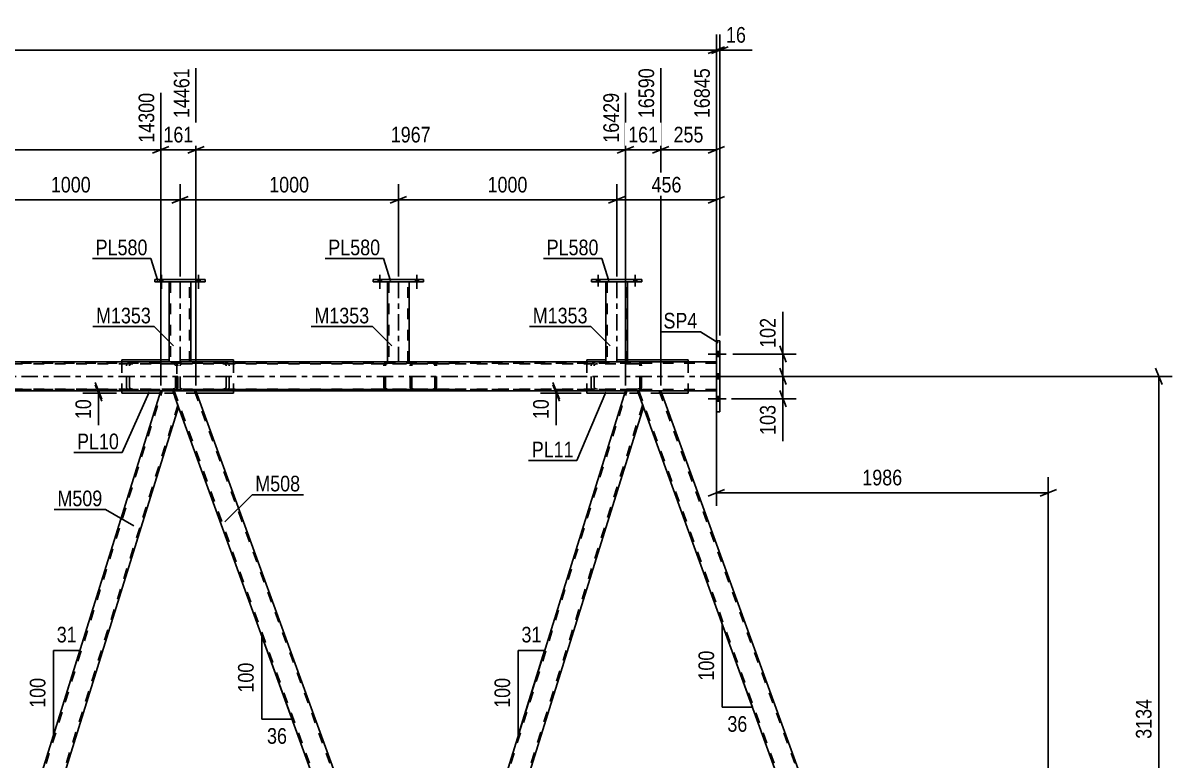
# Model space of a CAD drawing. Header units: millimetres. Extents: x -808 to 381, y -747 to 94.
# Drawn here: x -233.1 to -22.6, y -626.5 to -491.4 of the extents above; entities that cross this region are included whole.
import ezdxf

# ---------------------------------------------------------------- set-up
doc = ezdxf.new("R2010")
doc.units = ezdxf.units.MM
doc.linetypes.add('DXK_LINE_DOT2', pattern=[3.9198, 1.9599, -1.9599])
doc.linetypes.add('DXK_LINE_DOT3', pattern=[5.9187, 2.979, -0.9799, 0.9799, -0.9799])
doc.styles.add('Arial Narrow', font='ARIALN.TTF', dxfattribs={"height": 0.2})

# ---------------------------------------------------------------- blocks, each defined once
blk = doc.blocks.new('Part-232923327-77196 - 77190')
at = {"color": 7, "linetype": 'DXK_LINE_DOT2'}
for p, q in [((-116.24, -558.7), (-120.49, -558.7)), ((-119.41, -561.67), (-120.49, -558.7)), ((-120.24, -558.7), (-76.67, -678.42)), ((-72.92, -678.42), (-116.49, -558.7)), ((-76.92, -678.42), (-72.66, -678.42))]:
    blk.add_line(p, q, dxfattribs=at)
at = {"color": 2, "linetype": 'Continuous'}
for p, q in [((-72.66, -678.42), (-116.24, -558.7)), ((-76.92, -678.42), (-119.41, -561.67))]:
    blk.add_line(p, q, dxfattribs=at)
blk = doc.blocks.new('Part-232923327-77262 - 77190')
at = {"color": 2, "linetype": 'Continuous'}
for p, q in [((-105.4, -549.56), (-106.04, -549.56)), ((-106.04, -549.56), (-106.04, -562.56)), ((-105.4, -562.56), (-105.4, -549.56)), ((-106.04, -562.56), (-105.4, -562.56))]:
    blk.add_line(p, q, dxfattribs=at)
blk = doc.blocks.new('Part-232923327-77198 - 77190')
at = {"color": 2, "linetype": 'Continuous'}
for p, q in [((-122.68, -558.7), (-158.98, -675.17)), ((-120.49, -558.7), (-119.41, -561.67)), ((-119.41, -561.67), (-155.8, -678.42)), ((-157.8, -678.42), (-158.98, -675.17))]:
    blk.add_line(p, q, dxfattribs=at)
at = {"color": 7, "linetype": 'DXK_LINE_DOT2'}
for p, q in [((-158.85, -675.54), (-122.43, -558.7)), ((-122.68, -558.7), (-120.49, -558.7)), ((-119.55, -561.3), (-156.06, -678.42)), ((-155.8, -678.42), (-157.8, -678.42))]:
    blk.add_line(p, q, dxfattribs=at)
blk = doc.blocks.new('Part-232923327-77199 - 77190')
at = {"color": 7, "linetype": 'DXK_LINE_DOT2'}
for p, q in [((-203.74, -553.42), (-204.16, -553.47)), ((-203.71, -553.42), (-203.74, -553.42)), ((-194.47, -553.42), (-203.71, -553.42)), ((-196.07, -553.46), (-196.43, -553.42)), ((-195.99, -553.47), (-196.07, -553.46)), ((-162.29, -553.42), (-166.29, -553.42)), ((-154.99, -553.42), (-161.55, -553.42)), ((-204.79, -553.82), (-204.88, -554.06)), ((-204.88, -558.06), (-204.88, -554.06)), ((-204.29, -554.06), (-204.25, -553.94)), ((-204.29, -558.06), (-204.29, -554.06)), ((-203.93, -553.76), (-203.71, -553.74)), ((-154.99, -553.74), (-203.71, -553.74)), ((-196.43, -553.74), (-196.21, -553.76)), ((-195.9, -553.94), (-195.85, -554.06)), ((-195.85, -558.06), (-195.85, -554.06)), ((-195.27, -554.06), (-195.36, -553.82)), ((-195.27, -558.06), (-195.27, -554.06)), ((-204.88, -558.06), (-204.79, -558.31)), ((-204.25, -558.18), (-204.29, -558.06)), ((-204.16, -558.65), (-203.71, -558.7)), ((-203.71, -558.38), (-203.93, -558.36)), ((-154.99, -558.38), (-203.71, -558.38)), ((-154.99, -558.7), (-203.71, -558.7)), ((-196.21, -558.36), (-196.43, -558.38)), ((-196.43, -558.7), (-195.99, -558.65)), ((-195.85, -558.06), (-195.9, -558.18)), ((-195.36, -558.31), (-195.27, -558.06))]:
    blk.add_line(p, q, dxfattribs=at)
at = {"color": 2, "linetype": 'Continuous'}
for p, q in [((-166.29, -553.42), (-194.47, -553.42)), ((-161.55, -553.42), (-162.29, -553.42))]:
    blk.add_line(p, q, dxfattribs=at)
at = {"color": 7, "linetype": 'DXK_LINE_DOT2'}
for centre, radius, start, end in [((-203.98, -554.54), 1.09, 99.5182, 138.0637), ((-196.17, -554.54), 1.09, 41.9363, 80.4818), ((-203.84, -554.3), 0.545, 99.5182, 138.0637), ((-196.3, -554.3), 0.545, 41.9363, 80.4818), ((-203.98, -557.58), 1.09, 221.9363, 260.4818), ((-203.84, -557.82), 0.545, 221.9363, 260.4818), ((-196.3, -557.82), 0.545, 279.5182, 318.0637), ((-196.17, -557.58), 1.09, 279.5182, 318.0637)]:
    blk.add_arc(centre, radius, start, end, dxfattribs=at)
blk = doc.blocks.new('Part-232923327-77200 - 77190')
at = {"color": 7, "linetype": 'DXK_LINE_DOT2'}
for p, q in [((-161.96, -553.61), (-161.77, -553.47)), ((-161.56, -553.42), (-161.77, -553.47)), ((-157.91, -553.42), (-157.68, -553.47)), ((-157.68, -553.47), (-157.49, -553.61)), ((-120.54, -553.42), (-129.79, -553.42)), ((-127.85, -553.42), (-128.27, -553.47)), ((-127.82, -553.42), (-127.85, -553.42)), ((-120.1, -553.47), (-120.54, -553.42)), ((-120.08, -553.48), (-120.1, -553.47)), ((-120.08, -553.88), (-120.08, -553.48)), ((-119.93, -553.61), (-120.08, -553.48)), ((-162.13, -554.06), (-162.08, -553.82)), ((-162.13, -558.06), (-162.13, -554.06)), ((-162.08, -553.82), (-161.96, -553.61)), ((-161.81, -553.94), (-161.84, -554.06)), ((-161.84, -558.06), (-161.84, -554.06)), ((-161.75, -553.83), (-161.81, -553.94)), ((-161.66, -553.76), (-161.75, -553.83)), ((-161.55, -553.74), (-161.66, -553.76)), ((-120.54, -553.74), (-161.55, -553.74)), ((-157.79, -553.76), (-157.91, -553.74)), ((-157.7, -553.83), (-157.79, -553.76)), ((-157.64, -553.94), (-157.7, -553.83)), ((-157.62, -554.06), (-157.64, -553.94)), ((-157.62, -558.06), (-157.62, -554.06)), ((-157.49, -553.61), (-157.37, -553.82)), ((-157.37, -553.82), (-157.32, -554.06)), ((-157.32, -558.06), (-157.32, -554.06)), ((-128.9, -553.82), (-128.99, -554.06)), ((-128.99, -558.06), (-128.99, -554.06)), ((-128.4, -554.06), (-128.36, -553.94)), ((-128.4, -558.06), (-128.4, -554.06)), ((-128.05, -553.76), (-127.82, -553.74)), ((-120.54, -553.74), (-120.32, -553.76)), ((-120.32, -553.76), (-120.13, -553.83)), ((-120.13, -553.83), (-120.08, -553.88)), ((-120.08, -553.88), (-120.05, -553.94)), ((-120.05, -553.94), (-120.03, -554.06)), ((-120.03, -558.06), (-120.03, -554.06)), ((-119.82, -553.82), (-119.93, -553.61)), ((-119.78, -554.06), (-119.82, -553.82)), ((-119.78, -558.06), (-119.78, -554.06)), ((-162.08, -558.31), (-162.13, -558.06)), ((-161.96, -558.51), (-162.08, -558.31)), ((-161.77, -558.65), (-161.96, -558.51)), ((-161.84, -558.06), (-161.81, -558.18)), ((-161.81, -558.18), (-161.75, -558.29)), ((-161.55, -558.7), (-161.77, -558.65)), ((-161.75, -558.29), (-161.66, -558.36)), ((-161.66, -558.36), (-161.55, -558.38)), ((-120.54, -558.38), (-161.55, -558.38)), ((-120.54, -558.7), (-161.55, -558.7)), ((-157.91, -558.38), (-157.79, -558.36)), ((-157.68, -558.65), (-157.91, -558.7)), ((-157.79, -558.36), (-157.7, -558.29)), ((-157.7, -558.29), (-157.64, -558.18)), ((-157.49, -558.51), (-157.68, -558.65)), ((-157.64, -558.18), (-157.62, -558.06)), ((-157.37, -558.31), (-157.49, -558.51)), ((-157.32, -558.06), (-157.37, -558.31)), ((-128.99, -558.06), (-128.9, -558.31)), ((-128.36, -558.18), (-128.4, -558.06)), ((-128.27, -558.65), (-127.82, -558.7)), ((-127.82, -558.38), (-128.05, -558.36)), ((-120.32, -558.36), (-120.54, -558.38)), ((-120.54, -558.7), (-120.1, -558.65)), ((-120.13, -558.29), (-120.32, -558.36)), ((-120.08, -558.24), (-120.13, -558.29)), ((-120.1, -558.65), (-120.08, -558.65)), ((-120.05, -558.18), (-120.08, -558.24)), ((-120.08, -558.65), (-120.08, -558.24)), ((-120.08, -558.65), (-119.93, -558.51)), ((-120.03, -558.06), (-120.05, -558.18)), ((-119.93, -558.51), (-119.82, -558.31)), ((-119.82, -558.31), (-119.78, -558.06))]:
    blk.add_line(p, q, dxfattribs=at)
at = {"color": 2, "linetype": 'Continuous'}
for p, q in [((-161.55, -553.42), (-161.56, -553.42)), ((-129.79, -553.42), (-161.55, -553.42))]:
    blk.add_line(p, q, dxfattribs=at)
at = {"color": 7, "linetype": 'DXK_LINE_DOT2'}
for centre, radius, start, end in [((-128.09, -554.54), 1.09, 99.5182, 138.0637), ((-127.96, -554.3), 0.545, 99.5182, 138.0637), ((-128.09, -557.58), 1.09, 221.9363, 260.4819), ((-127.96, -557.82), 0.545, 221.9363, 260.4819)]:
    blk.add_arc(centre, radius, start, end, dxfattribs=at)
blk = doc.blocks.new('Part-232923327-77202 - 77190')
at = {"color": 7, "linetype": 'DXK_LINE_DOT2'}
for p, q in [((-247.09, -553.61), (-246.9, -553.47)), ((-246.69, -553.42), (-246.9, -553.47)), ((-242.29, -553.42), (-246.29, -553.42)), ((-243.04, -553.42), (-242.82, -553.47)), ((-242.82, -553.47), (-242.63, -553.61)), ((-205.68, -553.42), (-214.92, -553.42)), ((-212.98, -553.42), (-213.4, -553.47)), ((-212.96, -553.42), (-212.98, -553.42)), ((-205.32, -553.46), (-205.68, -553.42)), ((-205.23, -553.47), (-205.32, -553.46)), ((-204.88, -553.6), (-205.23, -553.47)), ((-247.26, -554.06), (-247.22, -553.82)), ((-247.26, -558.06), (-247.26, -554.06)), ((-247.22, -553.82), (-247.09, -553.61)), ((-246.95, -553.94), (-246.97, -554.06)), ((-246.97, -558.06), (-246.97, -554.06)), ((-246.89, -553.83), (-246.95, -553.94)), ((-246.79, -553.76), (-246.89, -553.83)), ((-246.68, -553.74), (-246.79, -553.76)), ((-205.68, -553.74), (-246.68, -553.74)), ((-242.93, -553.76), (-243.04, -553.74)), ((-242.83, -553.83), (-242.93, -553.76)), ((-242.77, -553.94), (-242.83, -553.83)), ((-242.75, -554.06), (-242.77, -553.94)), ((-242.75, -558.06), (-242.75, -554.06)), ((-242.63, -553.61), (-242.5, -553.82)), ((-242.5, -553.82), (-242.46, -554.06)), ((-242.46, -558.06), (-242.46, -554.06)), ((-214.03, -553.82), (-214.12, -554.06)), ((-214.12, -558.06), (-214.12, -554.06)), ((-213.54, -554.06), (-213.49, -553.94)), ((-213.54, -558.06), (-213.54, -554.06)), ((-213.18, -553.76), (-212.96, -553.74)), ((-205.68, -553.74), (-205.46, -553.76)), ((-205.14, -553.94), (-205.1, -554.06)), ((-205.1, -558.06), (-205.1, -554.06)), ((-204.88, -553.6), (-204.88, -558.52)), ((-204.87, -553.61), (-204.88, -553.6)), ((-204.74, -553.82), (-204.87, -553.61)), ((-204.69, -554.06), (-204.74, -553.82)), ((-204.69, -558.06), (-204.69, -554.06)), ((-247.22, -558.31), (-247.26, -558.06)), ((-247.09, -558.51), (-247.22, -558.31)), ((-246.9, -558.65), (-247.09, -558.51)), ((-246.97, -558.06), (-246.95, -558.18)), ((-246.95, -558.18), (-246.89, -558.29)), ((-246.68, -558.7), (-246.9, -558.65)), ((-246.89, -558.29), (-246.79, -558.36)), ((-246.79, -558.36), (-246.68, -558.38)), ((-205.68, -558.38), (-246.68, -558.38)), ((-205.68, -558.7), (-246.68, -558.7)), ((-243.04, -558.38), (-242.93, -558.36)), ((-242.82, -558.65), (-243.04, -558.7)), ((-242.93, -558.36), (-242.83, -558.29)), ((-242.83, -558.29), (-242.77, -558.18)), ((-242.63, -558.51), (-242.82, -558.65)), ((-242.77, -558.18), (-242.75, -558.06)), ((-242.5, -558.31), (-242.63, -558.51)), ((-242.46, -558.06), (-242.5, -558.31)), ((-214.12, -558.06), (-214.03, -558.31)), ((-213.49, -558.18), (-213.54, -558.06)), ((-213.4, -558.65), (-212.96, -558.7)), ((-212.96, -558.38), (-213.18, -558.36)), ((-205.46, -558.36), (-205.68, -558.38)), ((-205.68, -558.7), (-205.23, -558.65)), ((-205.23, -558.65), (-204.88, -558.52)), ((-205.1, -558.06), (-205.14, -558.18)), ((-204.88, -558.52), (-204.87, -558.51)), ((-204.87, -558.51), (-204.74, -558.31)), ((-204.74, -558.31), (-204.69, -558.06))]:
    blk.add_line(p, q, dxfattribs=at)
at = {"color": 2, "linetype": 'Continuous'}
for p, q in [((-246.68, -553.42), (-246.69, -553.42)), ((-246.68, -553.42), (-246.29, -553.42)), ((-214.92, -553.42), (-242.29, -553.42))]:
    blk.add_line(p, q, dxfattribs=at)
at = {"color": 7, "linetype": 'DXK_LINE_DOT2'}
for centre, radius, start, end in [((-213.22, -554.54), 1.09, 99.5182, 138.0637), ((-213.09, -554.3), 0.545, 99.5182, 138.0637), ((-205.55, -554.3), 0.545, 41.9363, 80.4819), ((-213.22, -557.58), 1.09, 221.9363, 260.4819), ((-213.09, -557.82), 0.545, 221.9363, 260.4819), ((-205.55, -557.82), 0.545, 279.5182, 318.0637)]:
    blk.add_arc(centre, radius, start, end, dxfattribs=at)
blk = doc.blocks.new('Part-232923327-77276 - 77190')
at = {"color": 7, "linetype": 'DXK_LINE_DOT2'}
for p, q in [((-163.43, -553.42), (-169.26, -553.42)), ((-166.57, -553.47), (-166.76, -553.61)), ((-166.35, -553.42), (-166.57, -553.47)), ((-163.43, -553.74), (-169.26, -553.74)), ((-166.89, -553.82), (-166.93, -554.06)), ((-166.93, -558.06), (-166.93, -554.06)), ((-166.76, -553.61), (-166.89, -553.82)), ((-166.64, -554.06), (-166.62, -553.94)), ((-166.64, -558.06), (-166.64, -554.06)), ((-166.62, -553.94), (-166.56, -553.83)), ((-166.56, -553.83), (-166.46, -553.76)), ((-166.46, -553.76), (-166.35, -553.74)), ((-163.43, -558.38), (-169.26, -558.38)), ((-163.43, -558.7), (-169.26, -558.7)), ((-166.93, -558.06), (-166.89, -558.31)), ((-166.89, -558.31), (-166.76, -558.51)), ((-166.76, -558.51), (-166.57, -558.65)), ((-166.62, -558.18), (-166.64, -558.06)), ((-166.56, -558.29), (-166.62, -558.18)), ((-166.57, -558.65), (-166.35, -558.7)), ((-166.46, -558.36), (-166.56, -558.29)), ((-166.35, -558.38), (-166.46, -558.36))]:
    blk.add_line(p, q, dxfattribs=at)
blk = doc.blocks.new('Part-232923327-77242 - 77190')
at = {"color": 7, "linetype": 'DXK_LINE_DOT2'}
for p, q in [((-201.37, -558.7), (-205.63, -558.7)), ((-204.55, -561.67), (-205.63, -558.7)), ((-205.37, -558.7), (-161.8, -678.42)), ((-158.05, -678.42), (-201.63, -558.7)), ((-157.8, -678.42), (-158.98, -675.17)), ((-162.05, -678.42), (-157.8, -678.42))]:
    blk.add_line(p, q, dxfattribs=at)
at = {"color": 2, "linetype": 'Continuous'}
for p, q in [((-158.98, -675.17), (-201.37, -558.7)), ((-162.05, -678.42), (-204.55, -561.67))]:
    blk.add_line(p, q, dxfattribs=at)
blk = doc.blocks.new('Part-232923327-77254 - 77190')
at = {"color": 2, "linetype": 'Continuous'}
for p, q in [((-207.81, -558.7), (-244.12, -675.17)), ((-205.63, -558.7), (-204.55, -561.67)), ((-204.55, -561.67), (-240.94, -678.42)), ((-242.93, -678.42), (-244.12, -675.17))]:
    blk.add_line(p, q, dxfattribs=at)
at = {"color": 7, "linetype": 'DXK_LINE_DOT2'}
for p, q in [((-243.98, -675.54), (-207.56, -558.7)), ((-207.81, -558.7), (-205.63, -558.7)), ((-204.68, -561.3), (-241.19, -678.42)), ((-240.94, -678.42), (-242.93, -678.42))]:
    blk.add_line(p, q, dxfattribs=at)
blk = doc.blocks.new('Part-232923327-77298 - 77190')
at = {"color": 2, "linetype": 'Continuous'}
for p, q in [((-214.92, -553.02), (-214.92, -553.42)), ((-206.29, -553.02), (-214.92, -553.02)), ((-194.47, -553.02), (-202.29, -553.02)), ((-194.47, -553.02), (-194.47, -553.42)), ((-214.92, -558.7), (-214.92, -559.1)), ((-214.92, -559.1), (-207.94, -559.1)), ((-194.47, -559.1), (-201.23, -559.1)), ((-194.47, -558.7), (-194.47, -559.1))]:
    blk.add_line(p, q, dxfattribs=at)
at = {"color": 7, "linetype": 'DXK_LINE_DOT2'}
for p, q in [((-214.92, -553.42), (-214.92, -558.7)), ((-202.29, -553.02), (-206.29, -553.02)), ((-194.47, -553.42), (-194.47, -558.7)), ((-201.23, -559.1), (-207.94, -559.1))]:
    blk.add_line(p, q, dxfattribs=at)
blk = doc.blocks.new('Part-232923327-77299 - 77190')
at = {"color": 2, "linetype": 'Continuous'}
for p, q in [((-129.79, -553.02), (-129.79, -553.42)), ((-126.29, -553.02), (-129.79, -553.02)), ((-111.21, -553.02), (-122.29, -553.02)), ((-111.21, -553.02), (-111.21, -553.42)), ((-129.79, -558.7), (-129.79, -559.1)), ((-129.79, -559.1), (-122.8, -559.1)), ((-111.21, -559.1), (-116.09, -559.1)), ((-111.21, -558.7), (-111.21, -559.1))]:
    blk.add_line(p, q, dxfattribs=at)
at = {"color": 7, "linetype": 'DXK_LINE_DOT2'}
for p, q in [((-129.79, -553.42), (-129.79, -558.7)), ((-122.29, -553.02), (-126.29, -553.02)), ((-111.21, -553.42), (-111.21, -558.7)), ((-116.09, -559.1), (-122.8, -559.1))]:
    blk.add_line(p, q, dxfattribs=at)
blk = doc.blocks.new('Part-232923327-77353 - 77190')
at = {"color": 2, "linetype": 'Continuous'}
for p, q in [((-744.21, -553.42), (-106.04, -553.42)), ((-744.21, -558.7), (-106.04, -558.7))]:
    blk.add_line(p, q, dxfattribs=at)
at = {"color": 7, "linetype": 'DXK_LINE_DOT2'}
for p, q in [((-106.04, -553.42), (-106.04, -558.7)), ((-106.04, -553.66), (-744.21, -553.66)), ((-106.04, -558.46), (-744.21, -558.46))]:
    blk.add_line(p, q, dxfattribs=at)
at = {"color": 7, "linetype": 'DXK_LINE_DOT3'}
blk.add_line((-106.04, -556.06), (-744.21, -556.06), dxfattribs=at)
blk = doc.blocks.new('Bolt-232923327-77423 - 77190')
at = {"linetype": 'Continuous'}
for points in [[(-105.4, -552.4), (-105.4, -551.52), (-106.04, -551.52), (-106.04, -552.4)], [(-105.4, -552.4), (-105.4, -551.52), (-106.04, -551.52), (-106.04, -552.4)], [(-105.4, -552.4), (-105.4, -551.52), (-106.04, -551.52), (-106.04, -552.4)], [(-105.4, -556.5), (-105.4, -555.62), (-106.04, -555.62), (-106.04, -556.5)], [(-105.4, -556.5), (-105.4, -555.62), (-106.04, -555.62), (-106.04, -556.5)], [(-105.4, -560.6), (-105.4, -559.72), (-106.04, -559.72), (-106.04, -560.6)], [(-105.4, -560.6), (-105.4, -559.72), (-106.04, -559.72), (-106.04, -560.6)], [(-105.4, -560.6), (-105.4, -559.72), (-106.04, -559.72), (-106.04, -560.6)]]:
    blk.add_hatch(color=1, dxfattribs=at).paths.add_polyline_path(points)
at = {"color": 1, "linetype": 'Continuous'}
for p, q in [((-104.24, -551.96), (-107.56, -551.96)), ((-104.24, -551.96), (-107.56, -551.96)), ((-104.24, -551.96), (-107.56, -551.96)), ((-105.4, -551.52), (-106.04, -551.52)), ((-105.4, -551.52), (-106.04, -551.52)), ((-105.4, -551.52), (-106.04, -551.52)), ((-105.4, -552.4), (-106.04, -552.4)), ((-105.4, -552.4), (-106.04, -552.4)), ((-105.4, -552.4), (-106.04, -552.4)), ((-105.4, -555.62), (-106.04, -555.62)), ((-105.4, -555.62), (-106.04, -555.62)), ((-104.24, -556.06), (-107.56, -556.06)), ((-104.24, -556.06), (-107.56, -556.06)), ((-105.4, -556.5), (-106.04, -556.5)), ((-105.4, -556.5), (-106.04, -556.5)), ((-105.4, -559.72), (-106.04, -559.72)), ((-105.4, -559.72), (-106.04, -559.72)), ((-105.4, -559.72), (-106.04, -559.72)), ((-104.24, -560.16), (-107.56, -560.16)), ((-104.24, -560.16), (-107.56, -560.16)), ((-104.24, -560.16), (-107.56, -560.16)), ((-105.4, -560.6), (-106.04, -560.6)), ((-105.4, -560.6), (-106.04, -560.6)), ((-105.4, -560.6), (-106.04, -560.6))]:
    blk.add_line(p, q, dxfattribs=at)
blk = doc.blocks.new('Part-232923327-142749 - 77190')
at = {"color": 2, "linetype": 'Continuous'}
for p, q in [((-206.29, -538.78), (-206.29, -553.42)), ((-202.29, -553.42), (-202.29, -538.78))]:
    blk.add_line(p, q, dxfattribs=at)
at = {"color": 7, "linetype": 'DXK_LINE_DOT2'}
for p, q in [((-202.29, -538.78), (-206.29, -538.78)), ((-206.05, -538.78), (-206.05, -553.42)), ((-202.53, -553.42), (-202.53, -538.78)), ((-206.29, -553.42), (-202.29, -553.42))]:
    blk.add_line(p, q, dxfattribs=at)
at = {"color": 7, "linetype": 'DXK_LINE_DOT3'}
blk.add_line((-204.29, -538.78), (-204.29, -553.42), dxfattribs=at)
blk = doc.blocks.new('Part-232923327-142750 - 77190')
at = {"color": 2, "linetype": 'Continuous'}
for p, q in [((-199.69, -538.3), (-208.89, -538.3)), ((-208.89, -538.3), (-208.89, -538.78)), ((-199.69, -538.78), (-208.89, -538.78)), ((-199.69, -538.3), (-199.69, -538.78))]:
    blk.add_line(p, q, dxfattribs=at)
blk = doc.blocks.new('Part-232923327-142752 - 77190')
at = {"color": 2, "linetype": 'Continuous'}
for p, q in [((-166.29, -538.78), (-166.29, -553.42)), ((-162.29, -553.42), (-162.29, -538.78))]:
    blk.add_line(p, q, dxfattribs=at)
at = {"color": 7, "linetype": 'DXK_LINE_DOT2'}
for p, q in [((-162.29, -538.78), (-166.29, -538.78)), ((-166.05, -538.78), (-166.05, -553.42)), ((-162.53, -553.42), (-162.53, -538.78)), ((-166.29, -553.42), (-162.29, -553.42))]:
    blk.add_line(p, q, dxfattribs=at)
at = {"color": 7, "linetype": 'DXK_LINE_DOT3'}
blk.add_line((-164.29, -538.78), (-164.29, -553.42), dxfattribs=at)
blk = doc.blocks.new('Part-232923327-142753 - 77190')
at = {"color": 2, "linetype": 'Continuous'}
for p, q in [((-159.69, -538.3), (-168.89, -538.3)), ((-168.89, -538.3), (-168.89, -538.78)), ((-159.69, -538.78), (-168.89, -538.78)), ((-159.69, -538.3), (-159.69, -538.78))]:
    blk.add_line(p, q, dxfattribs=at)
blk = doc.blocks.new('Part-232923327-142756 - 77190')
at = {"color": 2, "linetype": 'Continuous'}
for p, q in [((-126.29, -538.78), (-126.29, -553.42)), ((-122.29, -553.42), (-122.29, -538.78))]:
    blk.add_line(p, q, dxfattribs=at)
at = {"color": 7, "linetype": 'DXK_LINE_DOT2'}
for p, q in [((-122.29, -538.78), (-126.29, -538.78)), ((-126.05, -538.78), (-126.05, -553.42)), ((-122.53, -553.42), (-122.53, -538.78)), ((-126.29, -553.42), (-122.29, -553.42))]:
    blk.add_line(p, q, dxfattribs=at)
at = {"color": 7, "linetype": 'DXK_LINE_DOT3'}
blk.add_line((-124.29, -538.78), (-124.29, -553.42), dxfattribs=at)
blk = doc.blocks.new('Part-232923327-142757 - 77190')
at = {"color": 2, "linetype": 'Continuous'}
for p, q in [((-119.69, -538.3), (-128.89, -538.3)), ((-128.89, -538.3), (-128.89, -538.78)), ((-119.69, -538.78), (-128.89, -538.78)), ((-119.69, -538.3), (-119.69, -538.78))]:
    blk.add_line(p, q, dxfattribs=at)
blk = doc.blocks.new('Bolt-232923327-142814 - 77190')
at = {"linetype": 'Continuous'}
for points in [[(-207.41, -538.3), (-207.97, -538.3), (-207.97, -538.78), (-207.41, -538.78)], [(-207.41, -538.3), (-207.97, -538.3), (-207.97, -538.78), (-207.41, -538.78)], [(-200.61, -538.3), (-201.17, -538.3), (-201.17, -538.78), (-200.61, -538.78)], [(-200.61, -538.3), (-201.17, -538.3), (-201.17, -538.78), (-200.61, -538.78)]]:
    blk.add_hatch(color=1, dxfattribs=at).paths.add_polyline_path(points)
at = {"color": 1, "linetype": 'Continuous'}
for p, q in [((-207.97, -538.3), (-207.97, -538.78)), ((-207.97, -538.3), (-207.97, -538.78)), ((-207.69, -537.5), (-207.69, -540.02)), ((-207.69, -537.5), (-207.69, -540.02)), ((-207.41, -538.3), (-207.41, -538.78)), ((-207.41, -538.3), (-207.41, -538.78)), ((-201.17, -538.3), (-201.17, -538.78)), ((-201.17, -538.3), (-201.17, -538.78)), ((-200.89, -537.5), (-200.89, -540.02)), ((-200.89, -537.5), (-200.89, -540.02)), ((-200.61, -538.3), (-200.61, -538.78)), ((-200.61, -538.3), (-200.61, -538.78))]:
    blk.add_line(p, q, dxfattribs=at)
blk = doc.blocks.new('Bolt-232923327-142815 - 77190')
at = {"linetype": 'Continuous'}
for points in [[(-167.41, -538.3), (-167.97, -538.3), (-167.97, -538.78), (-167.41, -538.78)], [(-167.41, -538.3), (-167.97, -538.3), (-167.97, -538.78), (-167.41, -538.78)], [(-160.61, -538.3), (-161.17, -538.3), (-161.17, -538.78), (-160.61, -538.78)], [(-160.61, -538.3), (-161.17, -538.3), (-161.17, -538.78), (-160.61, -538.78)]]:
    blk.add_hatch(color=1, dxfattribs=at).paths.add_polyline_path(points)
at = {"color": 1, "linetype": 'Continuous'}
for p, q in [((-167.97, -538.3), (-167.97, -538.78)), ((-167.97, -538.3), (-167.97, -538.78)), ((-167.69, -537.5), (-167.69, -540.02)), ((-167.69, -537.5), (-167.69, -540.02)), ((-167.41, -538.3), (-167.41, -538.78)), ((-167.41, -538.3), (-167.41, -538.78)), ((-161.17, -538.3), (-161.17, -538.78)), ((-161.17, -538.3), (-161.17, -538.78)), ((-160.89, -537.5), (-160.89, -540.02)), ((-160.89, -537.5), (-160.89, -540.02)), ((-160.61, -538.3), (-160.61, -538.78)), ((-160.61, -538.3), (-160.61, -538.78))]:
    blk.add_line(p, q, dxfattribs=at)
blk = doc.blocks.new('Bolt-232923327-142817 - 77190')
at = {"linetype": 'Continuous'}
for points in [[(-127.41, -538.3), (-127.97, -538.3), (-127.97, -538.78), (-127.41, -538.78)], [(-127.41, -538.3), (-127.97, -538.3), (-127.97, -538.78), (-127.41, -538.78)], [(-120.61, -538.3), (-121.17, -538.3), (-121.17, -538.78), (-120.61, -538.78)], [(-120.61, -538.3), (-121.17, -538.3), (-121.17, -538.78), (-120.61, -538.78)]]:
    blk.add_hatch(color=1, dxfattribs=at).paths.add_polyline_path(points)
at = {"color": 1, "linetype": 'Continuous'}
for p, q in [((-127.97, -538.3), (-127.97, -538.78)), ((-127.97, -538.3), (-127.97, -538.78)), ((-127.69, -537.5), (-127.69, -539.62)), ((-127.69, -537.5), (-127.69, -539.62)), ((-127.41, -538.3), (-127.41, -538.78)), ((-127.41, -538.3), (-127.41, -538.78)), ((-121.17, -538.3), (-121.17, -538.78)), ((-121.17, -538.3), (-121.17, -538.78)), ((-120.89, -537.5), (-120.89, -539.62)), ((-120.89, -537.5), (-120.89, -539.62)), ((-120.61, -538.3), (-120.61, -538.78)), ((-120.61, -538.3), (-120.61, -538.78))]:
    blk.add_line(p, q, dxfattribs=at)
blk = doc.blocks.new('StraightDimension-232923327-124400 - 77190')
at = {"color": 7, "linetype": 'Continuous'}
for p, q in [((-201.37, -557.7), (-201.37, -499.65)), ((-122.68, -557.7), (-122.68, -504.15)), ((-199.87, -513.99), (-202.87, -515.19)), ((-201.37, -514.59), (-122.68, -514.59)), ((-124.18, -515.19), (-121.18, -513.99))]:
    blk.add_line(p, q, dxfattribs=at)
at = {"color": 0, "linetype": 'Continuous'}
blk.add_wipeout([(-123.28, -503.55), (-127.48, -503.55), (-127.48, -513.89), (-123.28, -513.89)], dxfattribs=at)
at = {"color": 0}
blk.add_wipeout([(-157.77, -513.84), (-157.77, -509.64), (-166.28, -509.64), (-166.28, -513.84)], dxfattribs=at)
at = {"color": 3, "linetype": 'Continuous', "style": 'Arial Narrow'}
blk.add_text('16429', height=2.863, rotation=90.0002, dxfattribs=at).set_placement((-123.88, -513.29))
at = {"color": 3, "style": 'Arial Narrow'}
blk.add_text('1967', height=2.863, dxfattribs=at).set_placement((-165.68, -513.24))
blk = doc.blocks.new('AngleDimension-232923327-142133 - 77190')
at = {"color": 7, "linetype": 'Continuous'}
for p, q in [((-227.45, -606.25), (-222.63, -606.25)), ((-227.45, -621.71), (-222.63, -606.25)), ((-227.45, -621.71), (-227.45, -606.25)), ((-222.71, -606.49), (-222.63, -606.25))]:
    blk.add_line(p, q, dxfattribs=at)
at = {"color": 0}
for points in [[(-222.62, -605.35), (-222.62, -601.15), (-227.47, -601.15), (-227.47, -605.35)], [(-228.35, -610.64), (-232.55, -610.64), (-232.55, -617.32), (-228.35, -617.32)]]:
    blk.add_wipeout(points, dxfattribs=at)
at = {"color": 3, "style": 'Arial Narrow'}
blk.add_text('31', height=2.863, dxfattribs=at).set_placement((-226.87, -604.75))
blk.add_text('100', height=2.863, rotation=90.0002, dxfattribs=at).set_placement((-228.95, -616.72))
blk = doc.blocks.new('StraightDimension-232923327-159872 - 77190')
at = {"color": 7, "linetype": 'Continuous'}
for p, q in [((-219.83, -557.2), (-218.63, -560.2)), ((-218.63, -560.6), (-219.83, -557.6)), ((-215.92, -558.7), (-222.08, -558.7)), ((-215.92, -559.1), (-222.08, -559.1)), ((-219.23, -559.1), (-219.23, -558.7))]:
    blk.add_line(p, q, dxfattribs=at)
at = {"color": 0}
blk.add_wipeout([(-219.98, -559.63), (-224.18, -559.63), (-224.18, -564.48), (-219.98, -564.48)], dxfattribs=at)
at = {"color": 7, "linetype": 'Continuous'}
blk.add_line((-219.23, -559.1), (-219.23, -565.01), dxfattribs=at)
blk.add_line((-219.23, -559.1), (-219.23, -565.01), dxfattribs=at)
at = {"color": 3, "style": 'Arial Narrow'}
blk.add_text('10', height=2.863, rotation=90.0002, dxfattribs=at).set_placement((-220.58, -563.88))
blk = doc.blocks.new('StraightDimension-232923327-124401 - 77190')
at = {"color": 7, "linetype": 'Continuous'}
for p, q in [((-201.37, -557.7), (-201.37, -499.65)), ((-207.81, -557.7), (-207.81, -504.15)), ((-209.31, -515.19), (-206.31, -513.99)), ((-207.81, -514.59), (-201.37, -514.59)), ((-199.87, -513.99), (-202.87, -515.19))]:
    blk.add_line(p, q, dxfattribs=at)
at = {"color": 0}
blk.add_wipeout([(-201.25, -513.84), (-201.25, -509.64), (-207.93, -509.64), (-207.93, -513.84)], dxfattribs=at)
at = {"color": 0, "linetype": 'Continuous'}
blk.add_wipeout([(-201.97, -499.05), (-206.17, -499.05), (-206.17, -509.39), (-201.97, -509.39)], dxfattribs=at)
at = {"color": 3, "linetype": 'Continuous', "style": 'Arial Narrow'}
blk.add_text('14461', height=2.863, rotation=90.0002, dxfattribs=at).set_placement((-202.57, -508.79))
at = {"color": 3, "style": 'Arial Narrow'}
blk.add_text('161', height=2.863, dxfattribs=at).set_placement((-207.33, -513.24))
blk = doc.blocks.new('AngleDimension-232923327-163020 - 77190')
at = {"color": 7, "linetype": 'Continuous'}
for p, q in [((-104.96, -601.39), (-104.96, -601.38)), ((-104.96, -601.38), (-99.42, -616.6)), ((-104.96, -601.38), (-104.96, -616.6)), ((-104.96, -616.6), (-99.42, -616.6))]:
    blk.add_line(p, q, dxfattribs=at)
at = {"color": 0}
for points in [[(-105.86, -605.65), (-110.06, -605.65), (-110.06, -612.33), (-105.86, -612.33)], [(-99.76, -621.7), (-99.76, -617.5), (-104.62, -617.5), (-104.62, -621.7)]]:
    blk.add_wipeout(points, dxfattribs=at)
at = {"color": 3, "style": 'Arial Narrow'}
blk.add_text('100', height=2.863, rotation=90.0002, dxfattribs=at).set_placement((-106.46, -611.73))
blk.add_text('36', height=2.863, dxfattribs=at).set_placement((-104.02, -621.1))
blk = doc.blocks.new('StraightDimension-232923327-124398 - 77190')
at = {"color": 7, "linetype": 'Continuous'}
for p, q in [((-116.24, -557.7), (-116.24, -499.65)), ((-106.04, -552.42), (-106.04, -499.65)), ((-117.74, -515.19), (-114.74, -513.99)), ((-116.24, -514.59), (-106.04, -514.59)), ((-104.54, -513.99), (-107.54, -515.19))]:
    blk.add_line(p, q, dxfattribs=at)
at = {"color": 0}
blk.add_wipeout([(-107.8, -513.84), (-107.8, -509.64), (-114.48, -509.64), (-114.48, -513.84)], dxfattribs=at)
at = {"color": 0, "linetype": 'Continuous'}
blk.add_wipeout([(-106.64, -499.05), (-110.84, -499.05), (-110.84, -509.39), (-106.64, -509.39)], dxfattribs=at)
at = {"color": 3, "linetype": 'Continuous', "style": 'Arial Narrow'}
blk.add_text('16845', height=2.863, rotation=90.0002, dxfattribs=at).set_placement((-107.24, -508.79))
at = {"color": 3, "style": 'Arial Narrow'}
blk.add_text('255', height=2.863, dxfattribs=at).set_placement((-113.88, -513.24))
blk = doc.blocks.new('StraightDimension-232923327-100632 - 77190')
at = {"color": 7, "linetype": 'Continuous'}
for p, q in [((-24.37, -557.56), (-25.57, -554.56)), ((-104.4, -556.06), (-22.57, -556.06)), ((-24.97, -681.42), (-24.97, -556.06)), ((-43.45, -681.42), (-22.57, -681.42)), ((-25.57, -679.92), (-24.37, -682.92))]:
    blk.add_line(p, q, dxfattribs=at)
at = {"color": 0}
blk.add_wipeout([(-25.72, -614.49), (-29.92, -614.49), (-29.92, -623), (-25.72, -623)], dxfattribs=at)
at = {"color": 3, "style": 'Arial Narrow'}
blk.add_text('3134', height=2.863, rotation=90.0002, dxfattribs=at).set_placement((-26.32, -622.4))
blk = doc.blocks.new('StraightDimension-232923327-124402 - 77190')
at = {"color": 7, "linetype": 'Continuous'}
for p, q in [((-286.51, -557.7), (-286.51, -499.65)), ((-207.81, -557.7), (-207.81, -504.15)), ((-285.01, -513.99), (-288.01, -515.19)), ((-286.51, -514.59), (-207.81, -514.59)), ((-209.31, -515.19), (-206.31, -513.99))]:
    blk.add_line(p, q, dxfattribs=at)
at = {"color": 0, "linetype": 'Continuous'}
blk.add_wipeout([(-208.41, -503.55), (-212.61, -503.55), (-212.61, -513.89), (-208.41, -513.89)], dxfattribs=at)
at = {"color": 0}
blk.add_wipeout([(-242.9, -513.84), (-242.9, -509.64), (-251.42, -509.64), (-251.42, -513.84)], dxfattribs=at)
at = {"color": 3, "linetype": 'Continuous', "style": 'Arial Narrow'}
blk.add_text('14300', height=2.863, rotation=90.0002, dxfattribs=at).set_placement((-209.01, -513.29))
at = {"color": 3, "style": 'Arial Narrow'}
blk.add_text('1967', height=2.863, dxfattribs=at).set_placement((-250.82, -513.24))
blk = doc.blocks.new('AngleDimension-232923327-142161 - 77190')
at = {"color": 7, "linetype": 'Continuous'}
for p, q in [((-142.32, -606.25), (-137.5, -606.25)), ((-142.32, -621.71), (-137.5, -606.25)), ((-142.32, -621.71), (-142.32, -606.25)), ((-137.57, -606.49), (-137.5, -606.25))]:
    blk.add_line(p, q, dxfattribs=at)
at = {"color": 0}
for points in [[(-137.48, -605.35), (-137.48, -601.15), (-142.34, -601.15), (-142.34, -605.35)], [(-143.22, -610.64), (-147.42, -610.64), (-147.42, -617.32), (-143.22, -617.32)]]:
    blk.add_wipeout(points, dxfattribs=at)
at = {"color": 3, "style": 'Arial Narrow'}
blk.add_text('31', height=2.863, dxfattribs=at).set_placement((-141.74, -604.75))
blk.add_text('100', height=2.863, rotation=90.0002, dxfattribs=at).set_placement((-143.82, -616.72))
blk = doc.blocks.new('StraightDimension-232923327-124399 - 77190')
at = {"color": 7, "linetype": 'Continuous'}
for p, q in [((-116.24, -557.7), (-116.24, -499.65)), ((-122.68, -557.7), (-122.68, -504.15)), ((-124.18, -515.19), (-121.18, -513.99)), ((-122.68, -514.59), (-116.24, -514.59)), ((-114.74, -513.99), (-117.74, -515.19))]:
    blk.add_line(p, q, dxfattribs=at)
at = {"color": 0}
blk.add_wipeout([(-116.12, -513.84), (-116.12, -509.64), (-122.8, -509.64), (-122.8, -513.84)], dxfattribs=at)
at = {"color": 0, "linetype": 'Continuous'}
blk.add_wipeout([(-116.84, -499.05), (-121.04, -499.05), (-121.04, -509.39), (-116.84, -509.39)], dxfattribs=at)
at = {"color": 3, "linetype": 'Continuous', "style": 'Arial Narrow'}
blk.add_text('16590', height=2.863, rotation=90.0002, dxfattribs=at).set_placement((-117.44, -508.79))
at = {"color": 3, "style": 'Arial Narrow'}
blk.add_text('161', height=2.863, dxfattribs=at).set_placement((-122.2, -513.24))
blk = doc.blocks.new('StraightDimension-232923327-125118 - 77190')
at = {"color": 7, "linetype": 'Continuous'}
for p, q in [((-106.04, -548.56), (-106.04, -493.48)), ((-105.4, -548.56), (-105.4, -493.48)), ((-107.54, -496.93), (-104.54, -495.73)), ((-103.9, -495.73), (-106.9, -496.93)), ((-106.04, -496.33), (-105.4, -496.33))]:
    blk.add_line(p, q, dxfattribs=at)
at = {"color": 0}
blk.add_wipeout([(-100.02, -495.58), (-100.02, -491.38), (-104.87, -491.38), (-104.87, -495.58)], dxfattribs=at)
at = {"color": 7, "linetype": 'Continuous'}
blk.add_line((-105.4, -496.33), (-99.49, -496.33), dxfattribs=at)
blk.add_line((-105.4, -496.33), (-99.49, -496.33), dxfattribs=at)
at = {"color": 3, "style": 'Arial Narrow'}
blk.add_text('16', height=2.863, dxfattribs=at).set_placement((-104.27, -494.98))
blk = doc.blocks.new('StraightDimension-232923327-125119 - 77190')
at = {"color": 7, "linetype": 'Continuous'}
for p, q in [((-106.04, -548.56), (-106.04, -493.48)), ((-772.44, -496.33), (-106.04, -496.33)), ((-107.54, -496.93), (-104.54, -495.73))]:
    blk.add_line(p, q, dxfattribs=at)
blk = doc.blocks.new('StraightDimension-232923327-125349 - 77190')
at = {"color": 7, "linetype": 'Continuous'}
for p, q in [((-106.04, -559.7), (-106.04, -579.75)), ((-45.25, -677.42), (-45.25, -574.5)), ((-104.54, -576.75), (-107.54, -577.95)), ((-106.04, -577.35), (-45.25, -577.35)), ((-46.75, -577.95), (-43.75, -576.75))]:
    blk.add_line(p, q, dxfattribs=at)
at = {"color": 0}
blk.add_wipeout([(-71.39, -576.6), (-71.39, -572.4), (-79.9, -572.4), (-79.9, -576.6)], dxfattribs=at)
at = {"color": 3, "style": 'Arial Narrow'}
blk.add_text('1986', height=2.863, dxfattribs=at).set_placement((-79.3, -576))
blk = doc.blocks.new('AngleDimension-232923327-142159 - 77190')
at = {"color": 7, "linetype": 'Continuous'}
for p, q in [((-189.3, -603.58), (-183.75, -618.8)), ((-189.3, -603.58), (-189.3, -618.8)), ((-189.3, -618.8), (-183.75, -618.8)), ((-184.13, -617.78), (-183.75, -618.8))]:
    blk.add_line(p, q, dxfattribs=at)
at = {"color": 0}
for points in [[(-190.2, -607.85), (-194.4, -607.85), (-194.4, -614.53), (-190.2, -614.53)], [(-184.1, -623.9), (-184.1, -619.7), (-188.95, -619.7), (-188.95, -623.9)]]:
    blk.add_wipeout(points, dxfattribs=at)
at = {"color": 3, "style": 'Arial Narrow'}
blk.add_text('100', height=2.863, rotation=90.0002, dxfattribs=at).set_placement((-190.8, -613.93))
blk.add_text('36', height=2.863, dxfattribs=at).set_placement((-188.35, -623.3))
blk = doc.blocks.new('StraightDimension-232923327-158918 - 77190')
at = {"color": 7, "linetype": 'Continuous'}
for p, q in [((-124.29, -537.78), (-124.29, -520.9)), ((-106.04, -552.66), (-106.04, -520.9)), ((-122.79, -523.15), (-125.79, -524.35)), ((-124.29, -523.75), (-106.04, -523.75)), ((-107.54, -524.35), (-104.54, -523.15))]:
    blk.add_line(p, q, dxfattribs=at)
at = {"color": 0}
blk.add_wipeout([(-111.82, -523), (-111.82, -518.8), (-118.51, -518.8), (-118.51, -523)], dxfattribs=at)
at = {"color": 3, "style": 'Arial Narrow'}
blk.add_text('456', height=2.863, dxfattribs=at).set_placement((-117.91, -522.4))
blk = doc.blocks.new('StraightDimension-232923327-158919 - 77190')
at = {"color": 7, "linetype": 'Continuous'}
for p, q in [((-164.29, -537.78), (-164.29, -520.9)), ((-124.29, -537.78), (-124.29, -520.9)), ((-162.79, -523.15), (-165.79, -524.35)), ((-164.29, -523.75), (-124.29, -523.75)), ((-125.79, -524.35), (-122.79, -523.15))]:
    blk.add_line(p, q, dxfattribs=at)
at = {"color": 0}
blk.add_wipeout([(-140.04, -523), (-140.04, -518.8), (-148.55, -518.8), (-148.55, -523)], dxfattribs=at)
at = {"color": 3, "style": 'Arial Narrow'}
blk.add_text('1000', height=2.863, dxfattribs=at).set_placement((-147.95, -522.4))
blk = doc.blocks.new('StraightDimension-232923327-158920 - 77190')
at = {"color": 7, "linetype": 'Continuous'}
for p, q in [((-204.29, -537.78), (-204.29, -520.9)), ((-164.29, -537.78), (-164.29, -520.9)), ((-202.79, -523.15), (-205.79, -524.35)), ((-204.29, -523.75), (-164.29, -523.75)), ((-165.79, -524.35), (-162.79, -523.15))]:
    blk.add_line(p, q, dxfattribs=at)
at = {"color": 0}
blk.add_wipeout([(-180.04, -523), (-180.04, -518.8), (-188.55, -518.8), (-188.55, -523)], dxfattribs=at)
at = {"color": 3, "style": 'Arial Narrow'}
blk.add_text('1000', height=2.863, dxfattribs=at).set_placement((-187.95, -522.4))
blk = doc.blocks.new('StraightDimension-232923327-158921 - 77190')
at = {"color": 7, "linetype": 'Continuous'}
for p, q in [((-244.29, -537.78), (-244.29, -520.9)), ((-204.29, -537.78), (-204.29, -520.9)), ((-242.79, -523.15), (-245.79, -524.35)), ((-244.29, -523.75), (-204.29, -523.75)), ((-205.79, -524.35), (-202.79, -523.15))]:
    blk.add_line(p, q, dxfattribs=at)
at = {"color": 0}
blk.add_wipeout([(-220.04, -523), (-220.04, -518.8), (-228.55, -518.8), (-228.55, -523)], dxfattribs=at)
at = {"color": 3, "style": 'Arial Narrow'}
blk.add_text('1000', height=2.863, dxfattribs=at).set_placement((-227.95, -522.4))
blk = doc.blocks.new('StraightDimension-232923327-159436 - 77190')
at = {"color": 7, "linetype": 'Continuous'}
for p, q in [((-94.44, -550.46), (-93.24, -553.46)), ((-103, -551.96), (-91.44, -551.96)), ((-93.84, -556.06), (-93.84, -551.96)), ((-93.24, -557.56), (-94.44, -554.56)), ((-104.4, -556.06), (-91.44, -556.06))]:
    blk.add_line(p, q, dxfattribs=at)
at = {"color": 0}
blk.add_wipeout([(-94.59, -544.75), (-98.79, -544.75), (-98.79, -551.44), (-94.59, -551.44)], dxfattribs=at)
at = {"color": 7, "linetype": 'Continuous'}
blk.add_line((-93.84, -551.96), (-93.84, -544.23), dxfattribs=at)
blk.add_line((-93.84, -551.96), (-93.84, -544.23), dxfattribs=at)
at = {"color": 3, "style": 'Arial Narrow'}
blk.add_text('102', height=2.863, rotation=90.0002, dxfattribs=at).set_placement((-95.19, -550.84))
blk = doc.blocks.new('StraightDimension-232923327-159437 - 77190')
at = {"color": 7, "linetype": 'Continuous'}
for p, q in [((-94.44, -554.56), (-93.24, -557.56)), ((-104.4, -556.06), (-91.44, -556.06)), ((-93.84, -560.16), (-93.84, -556.06)), ((-93.24, -561.66), (-94.44, -558.66)), ((-103.24, -560.16), (-91.44, -560.16))]:
    blk.add_line(p, q, dxfattribs=at)
at = {"color": 0}
blk.add_wipeout([(-94.59, -560.69), (-98.79, -560.69), (-98.79, -567.37), (-94.59, -567.37)], dxfattribs=at)
at = {"color": 7, "linetype": 'Continuous'}
blk.add_line((-93.84, -560.16), (-93.84, -567.9), dxfattribs=at)
blk.add_line((-93.84, -560.16), (-93.84, -567.9), dxfattribs=at)
at = {"color": 3, "style": 'Arial Narrow'}
blk.add_text('103', height=2.863, rotation=90.0002, dxfattribs=at).set_placement((-95.19, -566.77))
blk = doc.blocks.new('StraightDimension-232923327-159941 - 77190')
at = {"color": 7, "linetype": 'Continuous'}
for p, q in [((-136, -557.2), (-134.8, -560.2)), ((-134.8, -560.6), (-136, -557.6)), ((-130.79, -558.7), (-138.25, -558.7)), ((-130.79, -559.1), (-138.25, -559.1)), ((-135.4, -559.1), (-135.4, -558.7))]:
    blk.add_line(p, q, dxfattribs=at)
at = {"color": 0}
blk.add_wipeout([(-136.15, -559.63), (-140.35, -559.63), (-140.35, -564.48), (-136.15, -564.48)], dxfattribs=at)
at = {"color": 7, "linetype": 'Continuous'}
blk.add_line((-135.4, -559.1), (-135.4, -565.01), dxfattribs=at)
blk.add_line((-135.4, -559.1), (-135.4, -565.01), dxfattribs=at)
at = {"color": 3, "style": 'Arial Narrow'}
blk.add_text('10', height=2.863, rotation=90.0002, dxfattribs=at).set_placement((-136.75, -563.88))
blk = doc.blocks.new('Mark-232923327-159932 - 77190')
at = {"color": 0}
blk.add_wipeout([(-215.48, -569.39), (-215.48, -566.39), (-223.15, -566.39), (-223.15, -569.39)], dxfattribs=at)
blk.add_wipeout([(-215.48, -569.39), (-215.48, -566.39), (-223.15, -566.39), (-223.15, -569.39)], dxfattribs=at)
at = {"color": 30, "linetype": 'Continuous'}
for p in [(-209.96, -558.92), (-223.75, -569.99)]:
    blk.add_line(p, (-214.88, -569.99), dxfattribs=at)
at = {"color": 3, "style": 'Arial Narrow'}
blk.add_text('PL10', height=2.863, dxfattribs=at).set_placement((-223.15, -569.39))
blk = doc.blocks.new('Mark-232923327-159266 - 77190')
at = {"color": 0}
blk.add_wipeout([(-129.62, -546.35), (-129.62, -543.35), (-139.67, -543.35), (-139.67, -546.35)], dxfattribs=at)
blk.add_wipeout([(-129.62, -546.35), (-129.62, -543.35), (-139.67, -543.35), (-139.67, -546.35)], dxfattribs=at)
at = {"color": 30, "linetype": 'Continuous'}
for p in [(-140.27, -546.95), (-125.48, -550.48)]:
    blk.add_line(p, (-129.02, -546.95), dxfattribs=at)
at = {"color": 3, "style": 'Arial Narrow'}
blk.add_text('M1353', height=2.863, dxfattribs=at).set_placement((-139.67, -546.35))
blk = doc.blocks.new('Mark-232923327-99989 - 77190')
at = {"color": 0}
blk.add_wipeout([(-218.52, -579.82), (-218.52, -576.82), (-226.74, -576.82), (-226.74, -579.82)], dxfattribs=at)
blk.add_wipeout([(-218.52, -579.82), (-218.52, -576.82), (-226.74, -576.82), (-226.74, -579.82)], dxfattribs=at)
at = {"color": 30, "linetype": 'Continuous'}
for p in [(-227.34, -580.42), (-212.72, -583.42)]:
    blk.add_line(p, (-217.92, -580.42), dxfattribs=at)
at = {"color": 3, "style": 'Arial Narrow'}
blk.add_text('M509', height=2.863, dxfattribs=at).set_placement((-226.74, -579.82))
blk = doc.blocks.new('Mark-232923327-159269 - 77190')
at = {"color": 0}
blk.add_wipeout([(-127.62, -533.89), (-127.62, -530.89), (-137.12, -530.89), (-137.12, -533.89)], dxfattribs=at)
blk.add_wipeout([(-127.62, -533.89), (-127.62, -530.89), (-137.12, -530.89), (-137.12, -533.89)], dxfattribs=at)
at = {"color": 30, "linetype": 'Continuous'}
for p in [(-137.72, -534.49), (-125.72, -538.56)]:
    blk.add_line(p, (-127.02, -534.49), dxfattribs=at)
at = {"color": 3, "style": 'Arial Narrow'}
blk.add_text('PL580', height=2.863, dxfattribs=at).set_placement((-137.12, -533.89))
blk = doc.blocks.new('Mark-232923327-108403 - 77190')
at = {"color": 0}
blk.add_wipeout([(-109.52, -547.29), (-109.52, -544.29), (-115.73, -544.29), (-115.73, -547.29)], dxfattribs=at)
blk.add_wipeout([(-109.52, -547.29), (-109.52, -544.29), (-115.73, -544.29), (-115.73, -547.29)], dxfattribs=at)
at = {"color": 30, "linetype": 'Continuous'}
for p in [(-116.33, -547.89), (-105.69, -549.94)]:
    blk.add_line(p, (-108.92, -547.89), dxfattribs=at)
at = {"color": 3, "style": 'Arial Narrow'}
blk.add_text('SP4', height=2.863, dxfattribs=at).set_placement((-115.73, -547.29))
blk = doc.blocks.new('Mark-232923327-99968 - 77190')
at = {"color": 0}
blk.add_wipeout([(-182.28, -577.11), (-182.28, -574.11), (-190.5, -574.11), (-190.5, -577.11)], dxfattribs=at)
blk.add_wipeout([(-182.28, -577.11), (-182.28, -574.11), (-190.5, -574.11), (-190.5, -577.11)], dxfattribs=at)
at = {"color": 30, "linetype": 'Continuous'}
for p, q in [((-196.05, -582.66), (-191.1, -577.71)), ((-191.1, -577.71), (-181.68, -577.71))]:
    blk.add_line(p, q, dxfattribs=at)
at = {"color": 3, "style": 'Arial Narrow'}
blk.add_text('M508', height=2.863, dxfattribs=at).set_placement((-190.5, -577.11))
blk = doc.blocks.new('Mark-232923327-159254 - 77190')
at = {"color": 0}
blk.add_wipeout([(-209.62, -546.35), (-209.62, -543.35), (-219.67, -543.35), (-219.67, -546.35)], dxfattribs=at)
blk.add_wipeout([(-209.62, -546.35), (-209.62, -543.35), (-219.67, -543.35), (-219.67, -546.35)], dxfattribs=at)
at = {"color": 30, "linetype": 'Continuous'}
for p in [(-220.27, -546.95), (-205.48, -550.48)]:
    blk.add_line(p, (-209.02, -546.95), dxfattribs=at)
at = {"color": 3, "style": 'Arial Narrow'}
blk.add_text('M1353', height=2.863, dxfattribs=at).set_placement((-219.67, -546.35))
blk = doc.blocks.new('Mark-232923327-159257 - 77190')
at = {"color": 0}
blk.add_wipeout([(-210.24, -533.89), (-210.24, -530.89), (-219.74, -530.89), (-219.74, -533.89)], dxfattribs=at)
blk.add_wipeout([(-210.24, -533.89), (-210.24, -530.89), (-219.74, -530.89), (-219.74, -533.89)], dxfattribs=at)
at = {"color": 30, "linetype": 'Continuous'}
for p in [(-220.34, -534.49), (-208.34, -538.56)]:
    blk.add_line(p, (-209.64, -534.49), dxfattribs=at)
at = {"color": 3, "style": 'Arial Narrow'}
blk.add_text('PL580', height=2.863, dxfattribs=at).set_placement((-219.74, -533.89))
blk = doc.blocks.new('Mark-232923327-159260 - 77190')
at = {"color": 0}
blk.add_wipeout([(-169.62, -546.35), (-169.62, -543.35), (-179.67, -543.35), (-179.67, -546.35)], dxfattribs=at)
blk.add_wipeout([(-169.62, -546.35), (-169.62, -543.35), (-179.67, -543.35), (-179.67, -546.35)], dxfattribs=at)
at = {"color": 30, "linetype": 'Continuous'}
for p in [(-180.27, -546.95), (-165.48, -550.48)]:
    blk.add_line(p, (-169.02, -546.95), dxfattribs=at)
at = {"color": 3, "style": 'Arial Narrow'}
blk.add_text('M1353', height=2.863, dxfattribs=at).set_placement((-179.67, -546.35))
blk = doc.blocks.new('Mark-232923327-159263 - 77190')
at = {"color": 0}
blk.add_wipeout([(-167.62, -533.89), (-167.62, -530.89), (-177.12, -530.89), (-177.12, -533.89)], dxfattribs=at)
blk.add_wipeout([(-167.62, -533.89), (-167.62, -530.89), (-177.12, -530.89), (-177.12, -533.89)], dxfattribs=at)
at = {"color": 30, "linetype": 'Continuous'}
for p in [(-177.72, -534.49), (-165.72, -538.56)]:
    blk.add_line(p, (-167.02, -534.49), dxfattribs=at)
at = {"color": 3, "style": 'Arial Narrow'}
blk.add_text('PL580', height=2.863, dxfattribs=at).set_placement((-177.12, -533.89))
blk = doc.blocks.new('Mark-232923327-160001 - 77190')
at = {"color": 0}
blk.add_wipeout([(-132.17, -570.88), (-132.17, -567.88), (-139.84, -567.88), (-139.84, -570.88)], dxfattribs=at)
blk.add_wipeout([(-132.17, -570.88), (-132.17, -567.88), (-139.84, -567.88), (-139.84, -570.88)], dxfattribs=at)
at = {"color": 30, "linetype": 'Continuous'}
for p in [(-126.3, -558.97), (-140.44, -571.48)]:
    blk.add_line(p, (-131.57, -571.48), dxfattribs=at)
at = {"color": 3, "style": 'Arial Narrow'}
blk.add_text('PL11', height=2.863, dxfattribs=at).set_placement((-139.84, -570.88))

msp = doc.modelspace()

# ---------------------------------------------------------------- block references
for name in ['Part-232923327-142750 - 77190', 'Bolt-232923327-142814 - 77190', 'Part-232923327-142749 - 77190', 'Part-232923327-142753 - 77190', 'Bolt-232923327-142815 - 77190', 'Part-232923327-142752 - 77190', 'Part-232923327-142757 - 77190', 'Bolt-232923327-142817 - 77190', 'Part-232923327-142756 - 77190', 'Part-232923327-77262 - 77190', 'Part-232923327-77353 - 77190', 'Part-232923327-77202 - 77190', 'Part-232923327-77298 - 77190', 'Part-232923327-77199 - 77190', 'Part-232923327-77276 - 77190', 'Part-232923327-77200 - 77190', 'Part-232923327-77299 - 77190', 'Bolt-232923327-77423 - 77190', 'Part-232923327-77254 - 77190', 'Part-232923327-77242 - 77190', 'Part-232923327-77198 - 77190', 'Part-232923327-77196 - 77190']:
    msp.add_blockref(name, (0, 0))

# ---------------------------------------------------------------- next in the draw order: block references
for name in ['StraightDimension-232923327-124400 - 77190', 'StraightDimension-232923327-124398 - 77190', 'StraightDimension-232923327-159872 - 77190', 'Mark-232923327-99968 - 77190', 'Mark-232923327-99989 - 77190', 'AngleDimension-232923327-142133 - 77190', 'AngleDimension-232923327-142161 - 77190', 'AngleDimension-232923327-163020 - 77190', 'AngleDimension-232923327-142159 - 77190']:
    msp.add_blockref(name, (0, 0))

# ---------------------------------------------------------------- next in the draw order: block references
for name in ['StraightDimension-232923327-125118 - 77190', 'StraightDimension-232923327-124401 - 77190', 'StraightDimension-232923327-124399 - 77190', 'StraightDimension-232923327-100632 - 77190', 'StraightDimension-232923327-159941 - 77190', 'Mark-232923327-159932 - 77190']:
    msp.add_blockref(name, (0, 0))

# ---------------------------------------------------------------- next in the draw order: block references
for name in ['StraightDimension-232923327-124402 - 77190', 'Mark-232923327-160001 - 77190', 'StraightDimension-232923327-125349 - 77190']:
    msp.add_blockref(name, (0, 0))

# ---------------------------------------------------------------- next in the draw order: block references
msp.add_blockref('StraightDimension-232923327-125119 - 77190', (0, 0))

# ---------------------------------------------------------------- next in the draw order: block references
for name in ['StraightDimension-232923327-158918 - 77190', 'Mark-232923327-159254 - 77190', 'Mark-232923327-159260 - 77190']:
    msp.add_blockref(name, (0, 0))

# ---------------------------------------------------------------- next in the draw order: block references
for name in ['StraightDimension-232923327-158919 - 77190', 'Mark-232923327-159266 - 77190', 'Mark-232923327-108403 - 77190', 'StraightDimension-232923327-159436 - 77190']:
    msp.add_blockref(name, (0, 0))

# ---------------------------------------------------------------- next in the draw order: block references
for name in ['StraightDimension-232923327-158920 - 77190', 'Mark-232923327-159269 - 77190', 'StraightDimension-232923327-159437 - 77190']:
    msp.add_blockref(name, (0, 0))

# ---------------------------------------------------------------- next in the draw order: block references
for name in ['StraightDimension-232923327-158921 - 77190', 'Mark-232923327-159263 - 77190']:
    msp.add_blockref(name, (0, 0))

# ---------------------------------------------------------------- next in the draw order: block references
msp.add_blockref('Mark-232923327-159257 - 77190', (0, 0))

doc.saveas('drawing.dxf')
